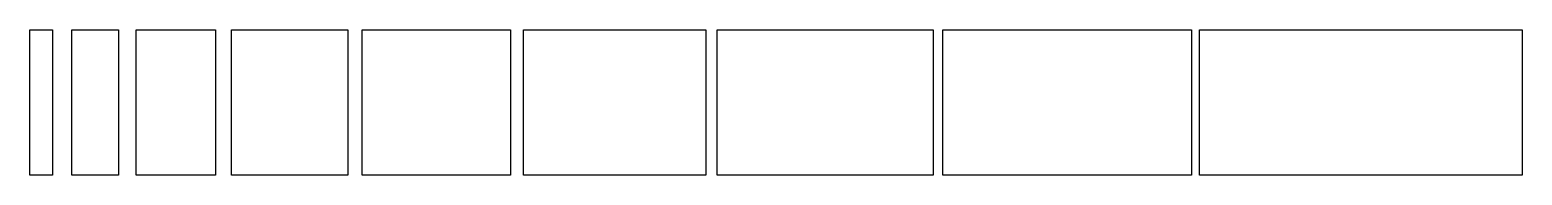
# Model space of a CAD drawing. Header units: millimetres. Extents: x 0 to 925, y 0 to 90.
import ezdxf

# ---------------------------------------------------------------- set-up
doc = ezdxf.new("R2010")
doc.units = ezdxf.units.MM
doc.layers.get('0').update_dxf_attribs({"color": 253, "lineweight": 70, "true_color": 0x8faf8f})

msp = doc.modelspace()

# ---------------------------------------------------------------- linework, layer by layer
at = {"color": 250, "lineweight": -3, "true_color": 0x262626}
for p, q in [((0, 90), (14, 90)), ((0, 0), (0, 90)), ((14, 90), (14, 0)), ((26, 0), (26, 90)), ((26, 90), (55, 90)), ((55, 90), (55, 0)), ((66, 0), (66, 90)), ((66, 90), (115, 90)), ((115, 90), (115, 0)), ((125, 0), (125, 90)), ((125, 90), (197, 90)), ((197, 90), (197, 0)), ((206, 0), (206, 90)), ((206, 90), (298, 90)), ((298, 90), (298, 0)), ((306, 0), (306, 90)), ((306, 90), (419, 90)), ((419, 90), (419, 0)), ((426, 0), (426, 90)), ((426, 90), (560, 90)), ((560, 90), (560, 0)), ((566, 0), (566, 90)), ((566, 90), (720, 90)), ((720, 90), (720, 0)), ((725, 0), (725, 90)), ((725, 90), (925, 90)), ((925, 90), (925, 0)), ((14, 0), (0, 0)), ((55, 0), (26, 0)), ((115, 0), (66, 0)), ((197, 0), (125, 0)), ((298, 0), (206, 0)), ((419, 0), (306, 0)), ((560, 0), (426, 0)), ((720, 0), (566, 0)), ((925, 0), (725, 0))]:
    msp.add_line(p, q, dxfattribs=at)

doc.saveas('drawing.dxf')
